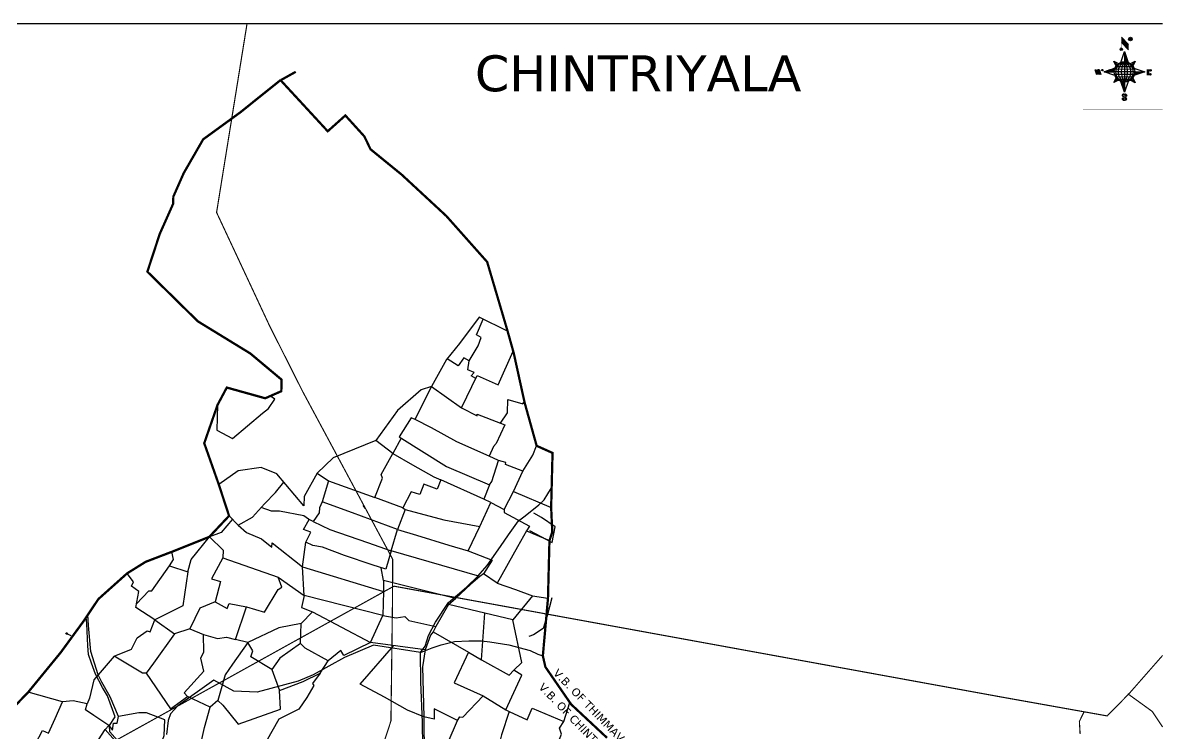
# Model space of a CAD drawing. Header units: inches. Extents: x 381014 to 397336, y 1838559 to 1849522.
# Drawn here: x 383779 to 388767, y 1844533 to 1847640 of the extents above; entities that cross this region are included whole.
import ezdxf

# ---------------------------------------------------------------- set-up
doc = ezdxf.new("R2010")
doc.units = ezdxf.units.IN
doc.header["$MEASUREMENT"] = 0
for name, color, linetype in [('BND', 6, 'Continuous'), ('bord', 1, 'Continuous'), ('ROAD', 1, 'Continuous'), ('ROADS', 50, 'Continuous'), ('SY.AREA', 7, 'Continuous'), ('TEXT', 7, 'Continuous')]:
    doc.layers.add(name, color=color, linetype=linetype)
doc.styles.get("Standard").update_dxf_attribs({"font": 'verdana.ttf'})
pattern_1 = [(267.297113149, (-8720374.938, 50637915.138), (10.5367255337, -0.497431438), [])]
pattern_2 = [(357.297113149, (-8720374.938, 50637915.138), (0.497431438, 10.5367255337), [])]

# ---------------------------------------------------------------- blocks, each defined once
blk = doc.blocks.new('*X23')
at = {"color": 0, "linetype": 'Continuous'}
for p, q in [((6321.6, 240.5), (6322.3, 241.2)), ((6321.6, 240.3), (6322.3, 241)), ((6321.6, 240.1), (6322.3, 240.8)), ((6321.6, 239.9), (6322.4, 240.7)), ((6321.6, 239.8), (6322.4, 240.6)), ((6321.6, 239.6), (6322.5, 240.5)), ((6321.6, 239.4), (6322.5, 240.3)), ((6321.6, 239.2), (6322.6, 240.2)), ((6321.7, 239.1), (6322.6, 240.1)), ((6321.8, 240.8), (6322.4, 241.4)), ((6321.8, 239), (6322.7, 240)), ((6321.8, 239), (6322.8, 239.9)), ((6321.9, 238.9), (6322.9, 239.8)), ((6322, 238.8), (6323, 239.7)), ((6322.1, 241.3), (6322.4, 241.6)), ((6322.1, 238.7), (6323.1, 239.6)), ((6322.2, 238.6), (6323.1, 239.6)), ((6322.3, 238.5), (6323.2, 239.5)), ((6322.4, 238.5), (6323.3, 239.4)), ((6322.5, 238.4), (6323.4, 239.3)), ((6322.7, 238.4), (6323.6, 239.3)), ((6322.8, 238.3), (6323.7, 239.2)), ((6322.9, 238.3), (6323.8, 239.1)), ((6323.1, 238.2), (6323.9, 239.1)), ((6323.2, 238.2), (6324, 239)), ((6323.3, 238.2), (6324.2, 239)), ((6323.5, 238.1), (6324.3, 238.9)), ((6323.7, 238.1), (6324.4, 238.9)), ((6323.8, 238.1), (6324.6, 238.8)), ((6324.1, 238.2), (6324.7, 238.8)), ((6324.3, 238.3), (6324.9, 238.8)), ((6324.6, 238.3), (6325.1, 238.8)), ((6324.8, 238.4), (6325.2, 238.8)), ((6325.1, 238.5), (6325.4, 238.8)), ((6325.4, 238.6), (6325.6, 238.8))]:
    blk.add_line(p, q, dxfattribs=at)
blk = doc.blocks.new('*X22')
at = {"color": 0, "linetype": 'Continuous'}
for p, q in [((6324.4, 240.3), (6324.5, 240.4)), ((6324.6, 240.3), (6324.8, 240.5)), ((6324.7, 240.2), (6325, 240.5)), ((6324.8, 240.2), (6325.2, 240.6)), ((6325, 240.1), (6325.5, 240.6)), ((6325.1, 240.1), (6325.6, 240.6)), ((6325.2, 240), (6325.8, 240.6)), ((6325.3, 240), (6326, 240.6)), ((6325.4, 239.9), (6326.1, 240.6)), ((6325.5, 239.8), (6326.2, 240.5)), ((6325.6, 239.8), (6326.3, 240.5)), ((6325.7, 239.7), (6326.5, 240.4)), ((6325.9, 239.6), (6326.6, 240.3)), ((6326, 239.5), (6326.7, 240.3)), ((6326, 239.4), (6326.8, 240.2)), ((6326.1, 239.3), (6327, 240.2)), ((6326.2, 239.3), (6327.1, 240.1)), ((6326.3, 239.2), (6327.1, 240)), ((6326.4, 239.1), (6327.2, 239.9)), ((6326.5, 239), (6327.3, 239.8)), ((6326.5, 238.9), (6327.4, 239.7)), ((6326.6, 238.8), (6327.5, 239.6)), ((6326.7, 238.7), (6327.5, 239.5)), ((6326.8, 238.6), (6327.6, 239.4)), ((6326.8, 238.5), (6327.7, 239.3)), ((6326.8, 236.5), (6327.4, 237)), ((6326.9, 238.3), (6327.8, 239.2)), ((6326.9, 238.2), (6327.9, 239.1)), ((6326.9, 236.8), (6327.6, 237.4)), ((6327, 238.1), (6327.8, 239)), ((6327, 237.9), (6327.8, 238.8)), ((6327, 237.8), (6327.8, 238.6)), ((6327, 237.6), (6327.8, 238.4)), ((6327, 237.4), (6327.8, 238.2)), ((6327, 237.3), (6327.8, 238)), ((6327, 237.1), (6327.8, 237.9))]:
    blk.add_line(p, q, dxfattribs=at)
blk = doc.blocks.new('H')
at = {"layer": 'bord', "extrusion": (0.000427885, 0.004792, 0.999988)}
h = blk.add_hatch(dxfattribs=at)
h.set_pattern_fill('LINE', color=8, scale=84.387686, angle=-2.7029, style=0)
h.set_pattern_definition(pattern_2)
h.paths.add_polyline_path([(-492, 786, -0.090992), (-448, 775), (-486, 912)])
h = blk.add_hatch(dxfattribs=at)
h.set_pattern_fill('LINE', color=8, scale=84.387686, angle=-92.7029, style=0)
h.set_pattern_definition(pattern_1)
h.paths.add_polyline_path([(-625, 665, -0.090992), (-615, 710), (-751, 671)])
h = blk.add_hatch(dxfattribs=at)
h.set_pattern_fill('LINE', color=8, scale=84.387686, angle=-92.7029, style=0)
h.set_pattern_definition(pattern_1)
h.paths.add_polyline_path([(-246, 647), (-372, 653, -0.090992), (-382, 609)])
h = blk.add_hatch(dxfattribs=at)
h.set_pattern_fill('LINE', color=8, scale=84.387686, angle=-2.7029, style=0)
h.set_pattern_definition(pattern_2)
h.paths.add_polyline_path([(-504, 533, -0.090992), (-549, 543), (-510, 406)])
for p, q in [((-519, 1020, -1217), (-435, 927, -1216)), ((-516, 1087, -1217), (-432, 994, -1217)), ((-538, 774, -1216), (-487, 906, -1216)), ((-487, 906, -1216), (-493, 780, -1216)), ((-487, 906, -1216), (-448, 769, -1216)), ((-627, 794, -1216), (-567, 760, -1216)), ((-627, 794, -1216), (-584, 747, -1215)), ((-599, 731, -1215), (-627, 794, -1216)), ((-421, 753, -1216), (-359, 781, -1216)), ((-359, 781, -1216), (-405, 739, -1216)), ((-359, 781, -1216), (-392, 721, -1215)), ((-865, 701, -1215), (-847, 638, -1215)), ((-847, 700, -1215), (-829, 637, -1215)), ((-829, 699, -1215), (-811, 636, -1215)), ((-829, 699, -1215), (-811, 698, -1215)), ((-811, 698, -1215), (-794, 635, -1215)), ((-752, 665, -1215), (-615, 704, -1215)), ((-752, 665, -1215), (-625, 659, -1215)), ((-619, 614, -1215), (-752, 665, -1215)), ((-639, 526, -1214), (-606, 585, -1215)), ((-399, 576, -1215), (-371, 513, -1214)), ((-246, 641, -1215), (-383, 603, -1215)), ((-379, 693, -1215), (-246, 641, -1215)), ((-373, 647, -1215), (-246, 641, -1215)), ((-213, 669, -1215), (-217, 601, -1215)), ((-197, 600, -1215), (-194, 668, -1215)), ((-639, 526, -1214), (-593, 568, -1215)), ((-577, 553, -1215), (-639, 526, -1214)), ((-511, 400, -1214), (-549, 537, -1214)), ((-460, 533, -1215), (-511, 400, -1214)), ((-505, 527, -1214), (-511, 400, -1214)), ((-371, 513, -1214), (-431, 546, -1215)), ((-371, 513, -1214), (-414, 560, -1215))]:
    blk.add_line(p, q, dxfattribs=at)
at = {"layer": 'bord', "color": 8, "linetype": 'ByBlock', "extrusion": (0.000427885, 0.004792, 0.999988)}
for p, q in [((-386, 711, -1215), (-605, 722, -1215)), ((-411, 744, -1216), (-578, 752, -1216)), ((-493, 780, -1216), (-505, 527, -1214)), ((-373, 647, -1215), (-625, 659, -1215)), ((-378, 616, -1215), (-623, 628, -1215)), ((-375, 679, -1215), (-620, 691, -1215)), ((-392, 585, -1215), (-611, 595, -1215)), ((-420, 555, -1215), (-587, 562, -1215))]:
    blk.add_line(p, q, dxfattribs=at)
at = {"layer": 'bord', "extrusion": (0.000427885, 0.004792, 0.999988), "elevation": -1212}
for points, const_width in [([(-522, 960), (-516, 1093)], 1.61), ([(-434, 933), (-428, 1066)], 1.61), ([(-870, 707), (-846, 706)], 0.642), ([(-829, 643), (-855, 644)], 0.642), ([(-829, 643), (-821, 678)], 0.642), ([(-811, 642), (-784, 641)], 0.642), ([(-793, 641), (-782, 694)], 0.642), ([(-177, 605), (-226, 607)], 0.706), ([(-223, 676), (-174, 673)], 0.706), ([(-195, 645), (-185, 644)], 0.706)]:
    blk.add_lwpolyline(points, dxfattribs=dict(at, const_width=const_width))
for points, const_width in [([(-414, 1073, 1), (-398, 1058, 1)], 22.3), ([(-530, 950, 1), (-520, 939, 1)], 14.8), ([(-776, 697, 1), (-769, 690, 1)], 8.9), ([(-180, 618, 1), (-173, 611, 1)], 9.79), ([(-178, 667, 1), (-171, 660, 1)], 9.79), ([(-525, 322, 1), (-533, 329, 1)], 11.1), ([(-490, 362, 1), (-498, 369, 1)], 11.1)]:
    blk.add_lwpolyline(points, format="xyb", close=True, dxfattribs=dict(at, const_width=const_width))
for points in [[(-537, 317), (-531, 310), (-520, 307), (-505, 307), (-494, 310), (-486, 318), (-487, 326), (-491, 333), (-494, 336), (-503, 341), (-522, 347), (-530, 352), (-534, 355), (-537, 363), (-537, 373), (-530, 381), (-520, 384), (-504, 384), (-493, 380), (-487, 373)], [(-522, 348), (-526, 354), (-528, 361), (-528, 371), (-526, 375), (-521, 381), (-515, 384)], [(-505, 307), (-499, 312), (-497, 319), (-497, 327), (-501, 335), (-509, 343)]]:
    blk.add_lwpolyline(points, dxfattribs=at)
at = {"layer": 'bord', "extrusion": (0.000427885, 0.004792, 0.999988)}
for centre, radius in [((-406, 1065, -1212), 22.3), ((-525, 944, -1212), 14.8), ((-498, 659, -1212), 127), ((-773, 694, -1212), 8.9), ((-177, 615, -1212), 9.79), ((-174, 663, -1212), 9.79), ((-529, 325, -1212), 11.1), ((-494, 365, -1212), 11.1)]:
    blk.add_circle(centre, radius, dxfattribs=at)
at = {"layer": 'bord', "color": 8, "linetype": 'ByBlock', "extrusion": (0.000427885, 0.004792, 0.999988)}
for centre, radius, start, end in [((-482, 658, -1212), 128, 94.9254, 259.6691), ((-437, 656, -1212), 141, 113.2864, 241.308), ((-316, 651, -1212), 222, 142.5892, 212.0053), ((-560, 662, -1212), 141, 293.2864, 61.308), ((-681, 668, -1212), 222, 322.5892, 32.0053), ((-515, 660, -1212), 128, 274.9254, 79.6691)]:
    blk.add_arc(centre, radius, start, end, dxfattribs=at)
at = {"layer": 'bord', "extrusion": (0.000427885, 0.004792, 0.999988)}
for points in [[(-516, 1093, -1212), (-431, 1000, -1212), (-519, 1026, -1212), (-434, 933, -1212)], [(-864, 707, -1212), (-846, 706, -1212), (-846, 644, -1212), (-829, 643, -1212)], [(-829, 705, -1212), (-811, 704, -1212), (-811, 642, -1212), (-793, 641, -1212)], [(-193, 674, -1212), (-197, 606, -1212), (-213, 675, -1212), (-216, 607, -1212)]]:
    blk.add_solid(points, dxfattribs=at)
at = {"layer": 'bord', "extrusion": (0.000427885, 0.004792, 0.999988), "xscale": 7.977342409717546, "yscale": 7.977342408231451, "zscale": 7.977342408476333, "rotation": 138.0840426661453}
for name, p in [('*X22', (38301, -31929, -1212)), ('*X23', (38314, -31951, -1212))]:
    blk.add_blockref(name, p, dxfattribs=at)

msp = doc.modelspace()

# ---------------------------------------------------------------- linework, layer by layer
at = {"const_width": 0.285}
for points in [[(381031, 1847637.1), (388764.6, 1847637.1), (388764.6, 1838559.6), (381031, 1838559.6)], [(388764.6, 1847637.1), (388416.6, 1847637.1), (388416.6, 1847258.9), (388764.6, 1847258.9)]]:
    msp.add_lwpolyline(points, close=True, dxfattribs=at)
at = {"color": 190}
msp.add_lwpolyline([(381031, 1847637.1), (388764.6, 1847637.1)], dxfattribs=at)
at = {"color": 5}
msp.add_lwpolyline([(383971, 1844969), (383989.2, 1844960)], dxfattribs=at)
at = {"color": 3}
msp.add_circle((383971, 1844969), 3.34, dxfattribs=at)
at = {"layer": 'BND', "lineweight": 30, "const_width": 10}
for points in [[(384907, 1847388.5), (384907, 1847388.5), (384973, 1847425.2)], [(386334.6, 1844512.6), (386177.9, 1844658.8), (386065, 1844822.6), (386053.9, 1844871.2), (386076.4, 1845123.5), (386080.4, 1845282.1), (386082.8, 1845375), (386095.1, 1845412.7), (386090.2, 1845519.7), (386096.3, 1845758.5), (386026.8, 1845789.7), (385974.4, 1845977.6), (385926.7, 1846194.7), (385899.7, 1846291.2), (385810.3, 1846593.9), (385631.9, 1846794.6), (385436.9, 1846975.2), (385300.2, 1847086.6), (385273.2, 1847142.8), (385190.2, 1847234.4), (385113, 1847165.3), (384907, 1847388.5), (384906.5, 1847389)]]:
    msp.add_lwpolyline(points, dxfattribs=at)
at = {"layer": 'BND', "lineweight": 30}
msp.add_lwpolyline([(384906.5, 1847389, 10, 10, 0), (384730.6, 1847248, 10, 10, 0), (384568.2, 1847129.9, 10, 10, 0), (384483.1, 1846982.1, 10, 10, 0), (384437.8, 1846879.5, 10, 10, 0), (384437, 1846848.2, 10, 10, 0), (384378.2, 1846716.1, 10, 10, 0), (384324.2, 1846551.2, 10, 10, 0), (384544.9, 1846334.1, 10, 10, 0), (384774.7, 1846193.3, 10, 10, 0), (384911.3, 1846078.9, 10, 10, 0), (384910, 1846028.5, 10, 10, 0), (384839.7, 1845997.6, 10, 10, 0), (384671.6, 1846044.5, 10, 10, 0), (384631.2, 1845968.8, 10, 10, 0), (384572.9, 1845801.1, 10, 10, 0), (384636.6, 1845620.4, 10, 10, 0), (384681.5, 1845483.3, 10, 10, 0), (384595.2, 1845391.7, 10, 10, 0), (384431.3, 1845326.2, 10, 10, 0), (384316.4, 1845282.2, 10, 10, 0), (384235.4, 1845231.7, 10, 10, 0), (384110.2, 1845119.7, 10, 10, 0), (384044.6, 1845022.1, 10, 10, 0), (383945.9, 1844886.8, 10, 10, 0), (383803.4, 1844712.7, 10, 10, 0), (383742, 1844648.9, 10, 10, 0)], format="xyseb", dxfattribs=at)
at = {"layer": 'BND', "linetype": 'ByBlock'}
msp.add_lwpolyline([(385899.7, 1846291.2), (385775.9, 1846352.3), (385689.9, 1846237.1), (385632.6, 1846167.4), (385567.6, 1846049), (385521, 1846034.4), (385418.4, 1845944.7), (385323.7, 1845812.8), (385137, 1845737.1), (385066.6, 1845670.4), (385010.7, 1845567.8), (385009, 1845526.8), (384891, 1845666.9), (384821.7, 1845695), (384721, 1845680.5), (384636.6, 1845620.4)], dxfattribs=at)
at = {"layer": 'ROAD', "linetype": 'ByBlock'}
for points in [[(385518.5, 1844886.2), (385538.5, 1844913.9), (385554.2, 1844960), (385584.7, 1845018.2), (385640.7, 1845105), (385720.6, 1845171.8), (385770, 1845220), (385810.5, 1845266), (385868, 1845349.4), (385903, 1845400), (385947, 1845462), (385977, 1845484), (386036.2, 1845531.6), (386059, 1845553.2), (386092.4, 1845606)], [(384250.1, 1844386.9), (384242.4, 1844406.5), (384246.2, 1844443.1), (384181.9, 1844513.6), (384160.5, 1844538.7), (384159, 1844566.8), (384184, 1844604.1), (384149.6, 1844696.2), (384127.6, 1844732.9), (384097.9, 1844791.4), (384080.2, 1844839.4), (384066.2, 1844877.7), (384064.3, 1844915), (384058.7, 1845011.4), (384056.8, 1845040.3)], [(385529, 1844474.1), (385527.5, 1844580.1), (385520.5, 1844757.2), (385518.5, 1844886.2), (385312.5, 1844917.6), (385186.2, 1844864.2), (385048.8, 1844788), (384984.1, 1844760.3), (384804.7, 1844712.4), (384703, 1844717), (384614.9, 1844764.4), (384457.8, 1844653), (384425.4, 1844618.2), (384415.2, 1844589.1), (384408.4, 1844527.4)], [(385518.5, 1844886.2), (385570.4, 1844906.4), (385609.6, 1844919.3), (385666.9, 1844933.9), (385730.6, 1844936.9), (385785, 1844937.1), (385822.7, 1844932.5), (385905.2, 1844919.1), (385998.8, 1844895), (386031.5, 1844878.1), (386053.9, 1844871.2)]]:
    msp.add_lwpolyline(points, dxfattribs=at)
at = {"layer": 'ROADS', "color": 40, "const_width": 5}
for points in [[(385236.2, 1844117), (385389.5, 1844586.5), (385396.7, 1845145.4), (385396.8, 1845294.3), (385233.6, 1845598.5), (385004.2, 1846025.7), (384858.3, 1846315.1), (384626.9, 1846810.2), (384760.3, 1847637.1)], [(388764.6, 1844873), (388618.1, 1844706.1), (388522.3, 1844608.4), (388054.4, 1844692), (385402.4, 1845175.9), (383235.4, 1843974.1)], [(388612.3, 1844705.3), (388719.1, 1844628.1), (388764.6, 1844559.9)], [(388403.7, 1844529.9), (388400.6, 1844584.3), (388420.1, 1844624.8)]]:
    msp.add_lwpolyline(points, dxfattribs=at)
at = {"layer": 'SY.AREA', "linetype": 'ByBlock'}
for points in [[(385732.1, 1846161.1), (385771.6, 1846227.6), (385784.8, 1846262.9), (385763.2, 1846274.4), (385792.9, 1846343.9)], [(385761, 1846084.4), (385740.7, 1846095.8), (385753.4, 1846109.9), (385726.3, 1846122.2), (385732.1, 1846161.1), (385708.4, 1846174.1), (385683.5, 1846139.1), (385635.2, 1846170.4)], [(385698.7, 1845955.5), (385766.8, 1846096.5), (385859.1, 1846055.8), (385924.3, 1846203.4)], [(384631.2, 1845968.8), (384628.4, 1845858.5), (384696, 1845821.5), (384828.1, 1845933.1), (384853.8, 1845952.6), (384881.1, 1845994.3), (384862.1, 1846007.4)], [(385495.7, 1845904.2), (385567.6, 1846049)], [(385567.6, 1846049), (385698.7, 1845955.5), (385766.4, 1845920.9), (385766.6, 1845927.7), (385868.5, 1845888.1), (385887.5, 1845880.8), (385849.8, 1845800.2), (385837.8, 1845786.1), (385819.1, 1845744.9)], [(385868.5, 1845888.1), (385899.7, 1845933.2), (385901.2, 1845991.7), (385966.5, 1845973.4), (385973.1, 1845983.7)], [(385967, 1845678.1), (385890.9, 1845707.5), (385892.5, 1845716.3), (385860.4, 1845725.4), (385819.1, 1845744.9), (385677.1, 1845807.8), (385566.8, 1845868.1), (385495.7, 1845904.2), (385478.1, 1845912.2), (385425.2, 1845829.2), (385631.8, 1845699.3), (385819.9, 1845618.8), (385831.3, 1845633.6), (385860.4, 1845725.4)], [(385116.6, 1845636), (385318.8, 1845564.1), (385353.1, 1845648.5), (385347.1, 1845664.7), (385397.7, 1845756.1), (385323.7, 1845812.8)], [(385434.1, 1845823.6), (385397.7, 1845756.1)], [(385397.7, 1845756.1), (385483.6, 1845707.1), (385577.4, 1845654.6), (385608.4, 1845641.5), (385591.2, 1845600.3), (385533.5, 1845621.7), (385516.3, 1845577.3), (385477.8, 1845588.2), (385441.4, 1845518.7), (385318.8, 1845564.1)], [(385924.9, 1845589.4), (385967, 1845678.1), (386010.6, 1845749), (386026.8, 1845789.7)], [(385066.6, 1845670.4), (385116.6, 1845636), (385088.1, 1845544.9), (385076.8, 1845518.1), (385076.3, 1845496.9), (385049.2, 1845458.9), (385028.4, 1845469), (385007.9, 1845483.1), (384902.2, 1845503.2), (384866.5, 1845504.1), (384821.7, 1845519.9)], [(384681.5, 1845483.3), (384721.7, 1845442.1), (384783.5, 1845478.2), (384836.3, 1845535.8), (384884, 1845584.9), (384921, 1845631.3)], [(385451.7, 1845511.3), (385621.3, 1845466.7), (385777.6, 1845436.7), (385826.3, 1845541.7), (385795.8, 1845556.1), (385608.4, 1845641.5)], [(385819.9, 1845618.8), (385795.8, 1845556.1)], [(385884.5, 1845510.5), (385924.9, 1845589.4), (386090.2, 1845519.7)], [(385441.4, 1845518.7), (385451.7, 1845511.3), (385418.7, 1845424.2), (385220.7, 1845497.3), (385088.1, 1845544.9)], [(385278.8, 1845515.9), (385268.2, 1845528.2)], [(385826.3, 1845541.7), (385884.5, 1845510.5), (385884.2, 1845497.5), (385995.9, 1845438.5), (385983, 1845418.3), (385943.5, 1845348), (385854.5, 1845188.8), (385794.2, 1845229.7)], [(384695.9, 1845468.5), (384646.3, 1845411.1), (384595.2, 1845391.7), (384655, 1845333.6), (384654.2, 1845299.8), (384895.9, 1845215.3), (385010.1, 1845135.5), (385002.4, 1845261), (385357, 1845152.8), (385354.3, 1845047.5), (385010.1, 1845135.5), (384998, 1845082.6), (385046, 1845064), (384996.3, 1845012.1), (384899.1, 1844994.3), (384762.9, 1844929.1), (384710, 1844943), (384757.2, 1845084.9), (384836, 1845062.6), (384895.6, 1845161.6), (384912.3, 1845171.8), (384895.9, 1845215.3)], [(384721.7, 1845442.1), (384757.6, 1845410.2), (384823.7, 1845383.4), (384869.2, 1845346.5), (384869.7, 1845364.9), (385002.4, 1845261), (385017.8, 1845367.9), (385039.3, 1845412.7), (385006.4, 1845423.2), (385031.5, 1845467.5)], [(385049.2, 1845458.9), (385122.5, 1845423.8), (385286.8, 1845367.1), (385390.6, 1845330.9), (385367.7, 1845250.1), (385307.1, 1845269.2), (385186.9, 1845310.1), (385090.7, 1845346.1), (385047.3, 1845353.3), (385017.8, 1845367.9)], [(385390.6, 1845330.9), (385418.7, 1845424.2), (385501.7, 1845399.5), (385643, 1845355.1), (385727.6, 1845330.3), (385832.1, 1845289.3), (385794.2, 1845229.7), (385778.2, 1845217.8), (385390.6, 1845330.9)], [(385727.6, 1845330.3), (385777.6, 1845436.7)], [(385983, 1845418.3), (386082.8, 1845375)], [(384501.8, 1845238.4), (384515.6, 1845292.2), (384595.2, 1845391.7)], [(384421, 1845265), (384438.2, 1845292.4), (384431.3, 1845326.2)], [(384276.8, 1845098.7), (384330.3, 1845156), (384343.2, 1845155.7), (384421, 1845265), (384501.8, 1845238.4), (384479.9, 1845090.1), (384357.5, 1845028.4)], [(384654.2, 1845299.8), (384604.5, 1845207.7), (384643.9, 1845196), (384621.3, 1845107.7), (384673.8, 1845078.3), (384682.1, 1845100.3), (384757.2, 1845084.9)], [(385357.2, 1845200.8), (385347.4, 1845256.5)], [(384357.5, 1845028.4), (384273.9, 1845082.1), (384286.2, 1845153), (384255.1, 1845175.5), (384263.8, 1845194.6), (384235.4, 1845231.7)], [(385778.2, 1845217.8), (385738.1, 1845183.9), (385672, 1845122.3), (385357.2, 1845200.8), (385357, 1845152.8)], [(385854.5, 1845188.8), (385934, 1845161.4), (386008.1, 1845134.2), (386076.4, 1845123.5)], [(384621.3, 1845107.7), (384553.8, 1845080.4), (384509.3, 1844988.9), (384570.2, 1844964.5), (384630.2, 1844947.2), (384669.6, 1844952.6), (384710, 1844943)], [(386008.1, 1845134.2), (385923.1, 1845028.7), (385800.3, 1845057.2), (385641.5, 1845095.5), (385672, 1845122.3)], [(385046, 1845064), (385299.9, 1844929.6), (385354.3, 1845047.5), (385411.7, 1845037), (385450.8, 1845043), (385468.2, 1845026), (385585.6, 1844999.5), (385574.1, 1844976.8), (385562.9, 1844961.8), (385538.9, 1844897.4), (385299.9, 1844929.6), (385183.6, 1844872.7), (385170.7, 1844894), (385114.7, 1844848.9), (385013.8, 1844904.1), (384994.1, 1844925), (384996.3, 1845012.1)], [(385574.1, 1844976.8), (385729.2, 1844887.5), (385785.5, 1844853.3), (385800.3, 1845057.2)], [(385641.5, 1845095.5), (385585.6, 1844999.5)], [(384179.4, 1844869.1), (384109.3, 1844787.9), (384076.7, 1844890.1), (384066.1, 1845003.5), (384064.4, 1845051.6)], [(384318.8, 1844794.7), (384302.4, 1844795.2), (384179.4, 1844869.1), (384254.6, 1844899.9), (384279.9, 1844950.2), (384323.5, 1844980.7), (384335.7, 1844975.7), (384357.5, 1845028.4), (384442.4, 1844967.7)], [(385785.5, 1844853.3), (385907.1, 1844787.1), (385927.4, 1844807.9), (385961.8, 1844842), (385923.1, 1845028.7)], [(384509.3, 1844988.9), (384442.4, 1844967.7), (384350.6, 1844838.8), (384318.8, 1844794.7), (384425.7, 1844639.7), (384499.4, 1844693)], [(384762.9, 1844929.1), (384696.5, 1844834.2), (384664.2, 1844787.8), (384632.1, 1844675.5), (384598.5, 1844647.1), (384499.4, 1844693), (384485.2, 1844709.7), (384570.8, 1844803.6), (384557.6, 1844861.7), (384571.1, 1844888.3), (384570.2, 1844964.5)], [(384994.1, 1844925), (384903, 1844860.4), (384869.2, 1844811.5), (384776.8, 1844866.8), (384785.7, 1844892.7), (384762.9, 1844929.1)], [(385681.2, 1844589), (385579, 1844638.9), (385577.9, 1844594.8), (385533.2, 1844605.1), (385462.4, 1844634.3), (385361, 1844690.8), (385255.5, 1844747.8), (385402.7, 1844915.8)], [(385538.9, 1844897.4), (385527.7, 1844823.8), (385533.2, 1844605.1), (385534.2, 1844431.5), (385540.4, 1844416.9), (385527.4, 1844354.1), (385512.3, 1844298.9), (385500, 1844267.6), (385489.5, 1844273.1), (385387.9, 1844324.8), (385232.1, 1844397.9), (385180.9, 1844418.2), (385161.2, 1844453.7), (385181.3, 1844492.7), (385236.4, 1844505.8), (385279.8, 1844475.8), (385360.4, 1844442.6), (385443.9, 1844401.7), (385500.2, 1844368.3), (385527.4, 1844354.1)], [(385729.2, 1844887.5), (385666.4, 1844753.7), (385792.2, 1844696.1), (385892.7, 1844635.7), (385962, 1844786.8), (385927.4, 1844807.9)], [(384869.2, 1844811.5), (384902, 1844720.2), (385005, 1844758.8), (385079.3, 1844795.8), (385114.7, 1844848.9)], [(384109.3, 1844787.9), (384090.3, 1844765.8), (384070.7, 1844685.9), (384060.4, 1844661), (384000, 1844674.3), (383953.1, 1844670.2), (383803.4, 1844712.7)], [(384156, 1844566.2), (384172.1, 1844546.7), (384175.7, 1844576.6), (384191.4, 1844576.2), (384197.2, 1844606.1), (384161.4, 1844691.3), (384125.2, 1844756.5), (384109.3, 1844787.9)], [(385079.3, 1844795.8), (385046.9, 1844750.1), (385052.9, 1844741.4), (385021.6, 1844688.6), (384987, 1844637.9), (384898.6, 1844594.2), (384843.2, 1844496.2), (384767.4, 1844381.2), (384693.9, 1844427), (384644.3, 1844332.7), (384607.1, 1844353.8)], [(384632.1, 1844675.5), (384654.3, 1844655.2), (384721.1, 1844572), (384906.5, 1844637.4), (384902, 1844720.2)], [(383274.2, 1843948.1), (383365.6, 1844000.4), (383464, 1844078.4), (383536.5, 1844123.8), (383633.8, 1844186.5), (383716.1, 1844233.5), (383808.4, 1844270.5), (383869.9, 1844293.3), (383941.4, 1844314.6), (384021.5, 1844347.8), (384106, 1844372.9), (384153.8, 1844375.4), (384235.9, 1844384.2), (384236.8, 1844438.3), (384194.9, 1844486.1), (384139.3, 1844548.5), (384156, 1844566.2), (384090.4, 1844610), (384053.5, 1844634.5), (384060.4, 1844661)], [(383835.1, 1844487), (383865.9, 1844544.8), (383891.4, 1844532.7), (383920.2, 1844597.7), (383953.1, 1844670.2)], [(385906.2, 1844627.8), (385872.4, 1844526), (385860.2, 1844472.7), (385848, 1844440.3), (385715.9, 1844487), (385639.9, 1844493.5), (385681.2, 1844589), (385690.7, 1844604), (385703.7, 1844603.6), (385792.2, 1844696.1)], [(385892.7, 1844635.7), (385906.2, 1844627.8), (385985.9, 1844590.8), (386007.8, 1844641.9), (386146.4, 1844584.4), (386171.9, 1844667.5)], [(384235.9, 1844384.2), (384278.9, 1844405.9), (384345.7, 1844444.9), (384382.4, 1844481.9), (384397, 1844522.2), (384400.9, 1844590.7), (384320.8, 1844621.3), (384286.5, 1844622.2), (384197.2, 1844606.1)], [(384537, 1844394.7), (384574.7, 1844558.1), (384598.5, 1844647.1)], [(385860.2, 1844472.7), (385962, 1844435.3), (385961.8, 1844427.5), (386039.5, 1844398.1), (386054.3, 1844426.6), (386079.5, 1844415.4), (386096.8, 1844429.8), (386135.3, 1844528.5), (386126.8, 1844554.8), (386146.4, 1844584.4)], [(383893.9, 1844037.3), (383939.5, 1844069), (383978.6, 1844114.5), (384041.6, 1844197), (384112.5, 1844285.2), (384008.5, 1844342.4), (384039.5, 1844393.2), (384139.3, 1844548.5)]]:
    msp.add_lwpolyline(points, dxfattribs=at)
at = {"layer": 'SY.AREA'}
for points in [[(385995.6, 1845419.6), (386094.2, 1845367.2), (386107.7, 1845434.8), (386048.7, 1845476.5), (386014.2, 1845495.6)], [(386093.8, 1845125.4), (386073, 1845046.8), (386056, 1844990.9), (386013.4, 1844963.2), (385993.2, 1844955.1)]]:
    msp.add_lwpolyline(points, dxfattribs=at)

# ---------------------------------------------------------------- block references
at = {"xscale": 0.3507629639658533, "yscale": 0.3507629639658534, "zscale": 0.3507629639658534, "rotation": 2.579586838452597}
msp.add_blockref('H', (388782.9, 1847203.8, 425.9), dxfattribs=at)

# ---------------------------------------------------------------- texts
at = {"layer": 'TEXT', "color": 5}
msp.add_text('CHINTRIYALA', height=156.989, dxfattribs=at).set_placement((385756.8, 1847340.3))
at = {"layer": 'TEXT', "color": 6}
for s, p in [('V.B. OF THIMMAVARAM', (386096.2, 1844793.1)), ('V.B. OF CHINTRIYALA', (386032.6, 1844731.5))]:
    msp.add_text(s, height=35, rotation=314.123, dxfattribs=at).set_placement(p)

doc.saveas('drawing.dxf')
